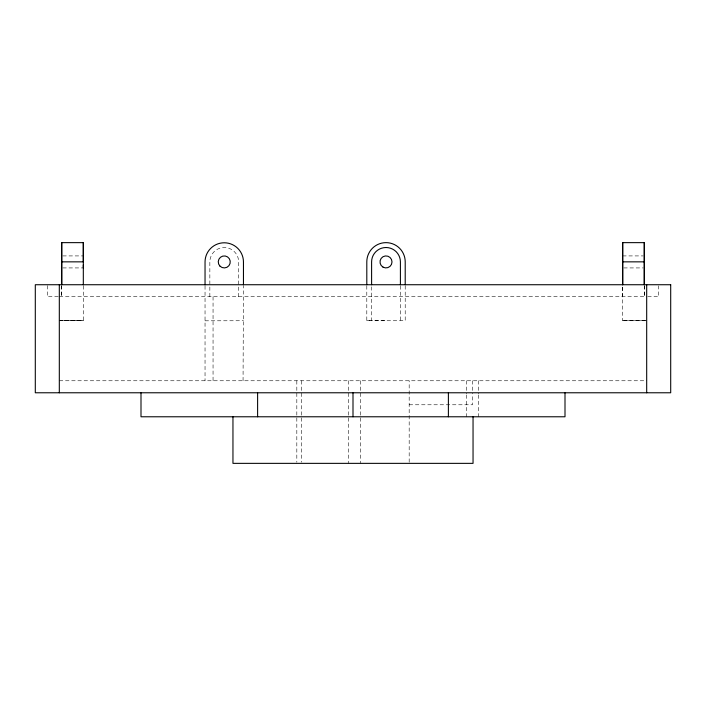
<?xml version="1.0" encoding="UTF-8"?>
<svg xmlns="http://www.w3.org/2000/svg" width="706" height="706" viewBox="0 0 706 706"><rect width="100%" height="100%" fill="white"/><g stroke="black" fill="none" stroke-linecap="round" stroke-linejoin="round"><path stroke-width="0.53" stroke-dasharray="3.53 2.65" d="M61.713 320.674L83.317 320.674L59.313 320.674M59.313 320.745L83.317 320.603M405.209 285.789L405.209 320.603L400.408 320.745L371.603 320.745L371.603 285.859M409.18 462.271L409.18 380.763M646.608 320.745L622.683 320.745L646.608 320.603M622.683 296.732L622.683 285.833L622.683 320.745M644.287 320.674L622.683 320.674M243.058 380.763L243.455 285.877M205.04 320.815L243.455 320.745M62.79 255.916L83.317 255.916M622.683 255.916L643.21 255.916M62.79 267.927L83.317 267.927M623.76 267.927L643.21 267.927M58.219 296.732L47.302 296.732L47.302 284.73M59.313 296.732L646.687 296.732M647.781 296.732L658.698 296.732L658.698 285.824M366.802 285.815L366.802 320.674L386.005 320.745M59.313 380.763L646.687 380.763M409.18 404.776L472.561 404.776L472.561 394.954M366.802 320.674L371.603 320.745M478.571 380.763L478.571 393.86M478.571 394.954L478.571 416.778M472.561 380.763L472.561 393.86M466.56 380.763L466.56 393.86M466.56 394.954L466.56 416.778M400.408 285.859L400.408 320.745M360.325 380.763L360.325 463.357M348.314 380.763L348.314 463.357M301.621 380.763L301.621 462.253M296.82 380.763L296.82 462.253M238.654 296.732L238.654 261.917A14.402 14.402 0 0 0 224.252 247.515A14.402 14.402 0 0 0 209.85 261.917L209.85 296.732M213.053 296.732L213.053 380.763M205.04 285.877L205.04 380.763M83.317 285.789L83.317 320.745M61.713 285.833L61.713 296.732L61.713 285.859M644.287 285.833L644.287 296.732L644.287 285.833"/><path stroke-width="1.06" d="M61.713 242.643L61.713 284.739L61.713 242.643L83.317 242.643L83.317 261.847L61.713 261.847M83.317 267.927L83.317 264.926M622.683 242.643L622.683 284.739L622.683 242.643L644.287 242.643L644.287 284.739L644.287 242.643M646.687 392.774L646.687 284.73M622.683 261.847L644.287 261.847M565.003 392.774L565.003 416.778L140.997 416.778L140.997 392.774M473.046 416.778L473.046 463.357L232.954 463.357L232.954 416.778M448.389 392.774L448.389 416.778M405.209 284.739L405.209 261.847A19.203 19.203 0 0 0 386.005 242.643A19.203 19.203 0 0 0 366.802 261.847L366.802 284.739M400.408 284.765L400.408 261.917A14.402 14.402 0 0 0 386.005 247.515A14.402 14.402 0 0 0 371.603 261.917L371.603 284.765M353 392.774L353 416.778M257.611 392.774L257.611 416.778M243.455 284.845L243.455 261.997A19.203 19.203 0 0 0 224.252 242.785A19.203 19.203 0 0 0 205.04 261.997L205.04 284.871M83.317 242.643L83.317 284.8M59.313 284.73L59.313 392.774M670.7 284.73L670.7 392.774L35.3 392.774L35.3 284.73L670.7 284.73M383.005 267.115A6.001 6.001 0 0 0 392.006 261.917A6.001 6.001 0 0 0 383.005 256.719A6.001 6.001 0 0 0 383.005 267.115M220.007 266.162A6.001 6.001 0 0 0 230.05 263.479A6.001 6.001 0 0 0 222.699 256.128A6.001 6.001 0 0 0 220.007 266.162"/></g></svg>
